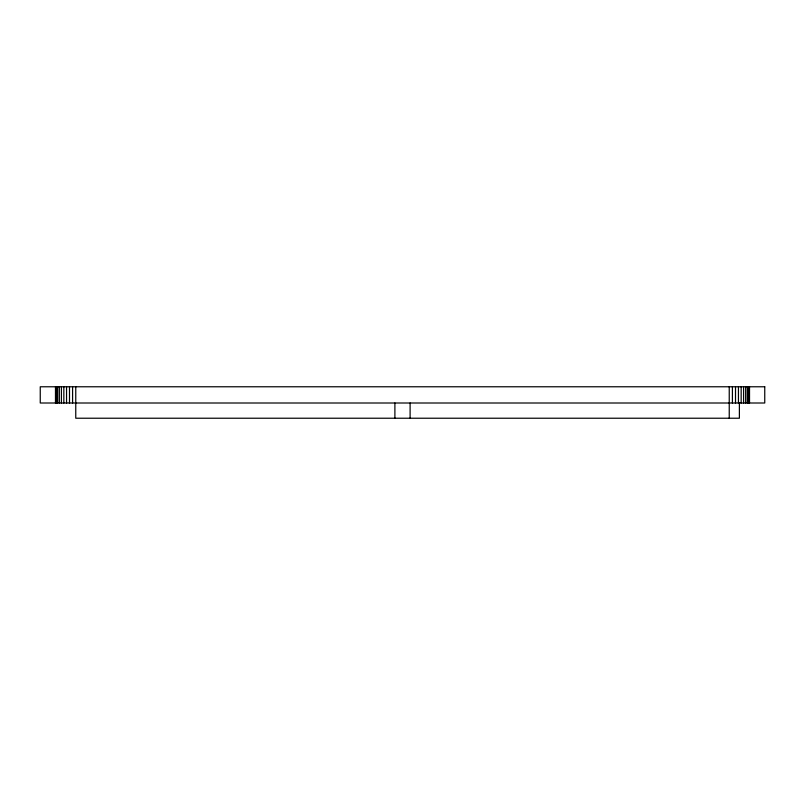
<?xml version="1.0" encoding="UTF-8"?>
<svg xmlns="http://www.w3.org/2000/svg" width="805" height="805" viewBox="0 0 805 805"><rect width="100%" height="100%" fill="white"/><g stroke="black" fill="none" stroke-linecap="round" stroke-linejoin="round"><path stroke-width="1.21" d="M749.525 386.772L749.525 403.003M749.284 386.772L749.284 403.003M748.539 386.772L748.539 403.003M747.322 386.772L747.322 403.003M745.651 386.772L745.651 403.003M743.589 386.772L743.589 403.003M741.163 386.772L741.163 403.003M739.382 403.003L739.382 418.228L75.761 418.228L75.761 386.772M738.447 386.772L738.447 403.003M735.508 386.772L735.508 403.003M732.409 386.772L732.409 403.003M729.239 386.772L729.239 418.228M410.107 403.003L410.107 418.228M394.893 403.003L394.893 418.228M72.591 386.772L72.591 403.003M69.492 386.772L69.492 403.003M66.553 386.772L66.553 403.003M63.837 386.772L63.837 403.003M61.411 386.772L61.411 403.003M59.349 386.772L59.349 403.003M57.678 386.772L57.678 403.003M56.461 386.772L56.461 403.003M55.716 386.772L55.716 403.003M55.475 386.772L55.475 403.003M764.75 386.772L40.25 386.772L40.25 403.003L764.75 403.003L764.75 386.772"/></g></svg>
